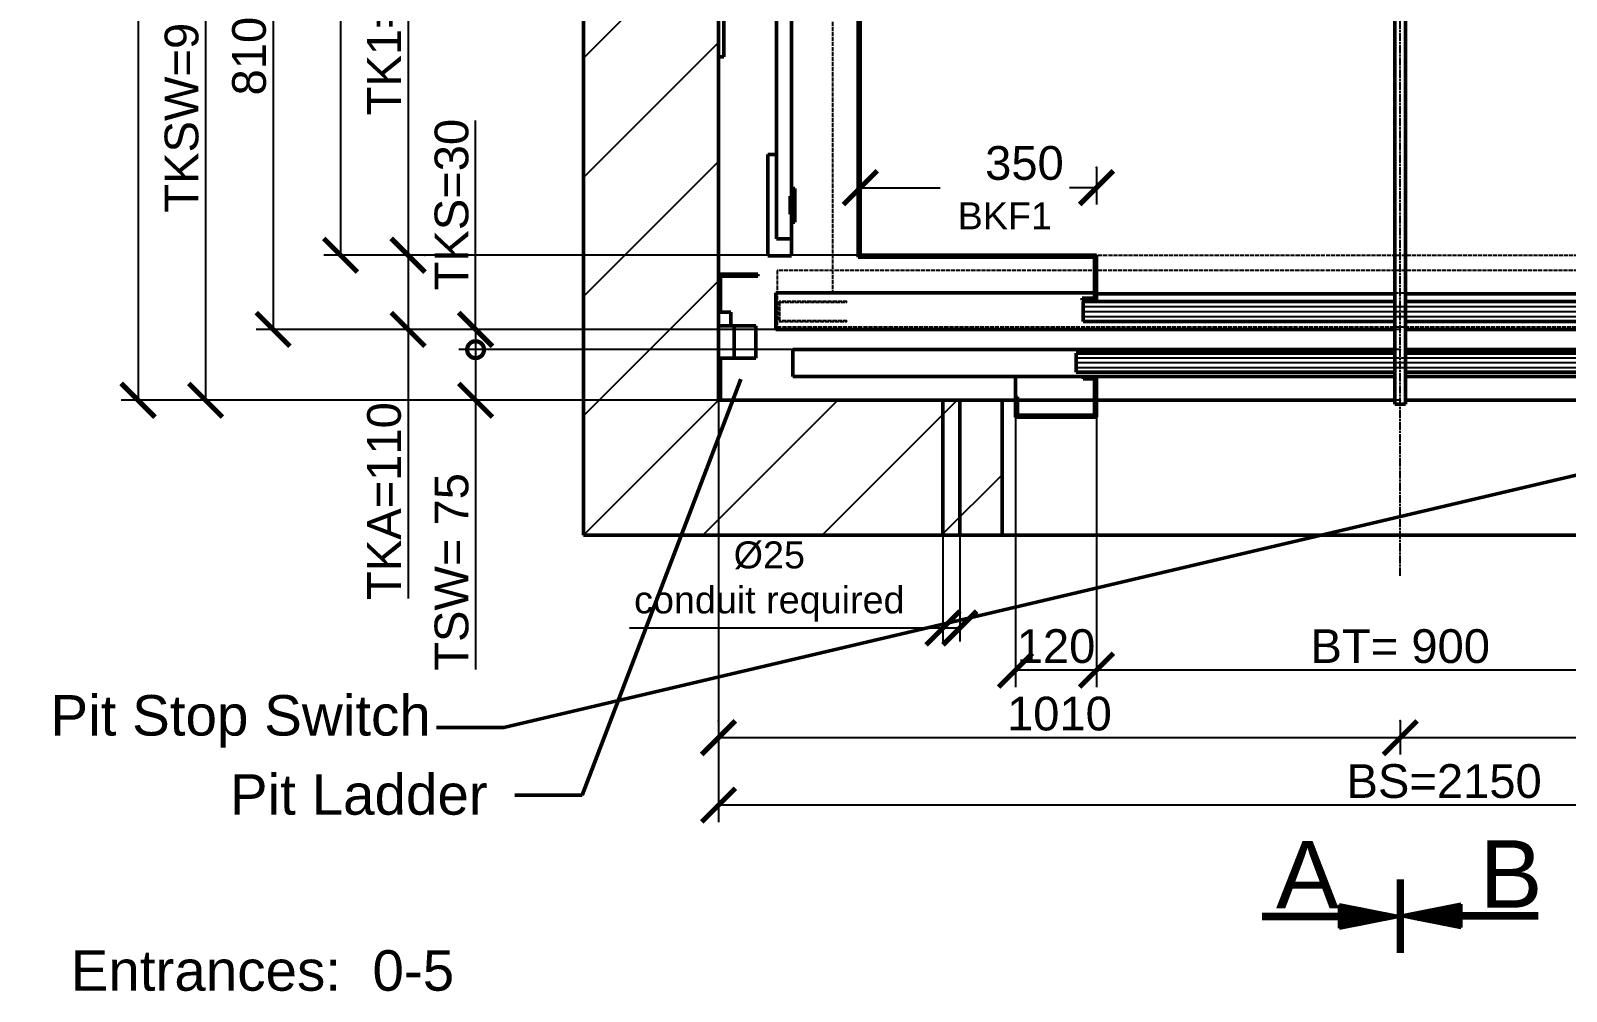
# Model space of a CAD drawing. Header units: millimetres. Extents: x -9546 to 173314, y -46180 to 27253.
# Drawn here: x 3681 to 5956, y -1 to 1423 of the extents above; entities that cross this region are included whole.
import ezdxf

# ---------------------------------------------------------------- set-up
doc = ezdxf.new("R2010")
doc.units = ezdxf.units.MM
doc.linetypes.add('AM_ISO02W050', pattern=[7.5, 6, -1.5])
doc.linetypes.add('AM_ISO08W050', pattern=[18, 12, -1.5, 3, -1.5])
for name, color, linetype, lineweight in [('AM_0', 7, 'Continuous', 50), ('AM_5', 3, 'Continuous', 25), ('AM_8', 1, 'Continuous', 25), ('LDBuffer-AM_0', 7, 'Continuous', 50), ('LDCar-AM_0', 7, 'Continuous', 50), ('LDCar-AM_3', 6, 'AM_ISO02W050', 25), ('LDCar-AM_8', 1, 'Continuous', 25), ('LDCarFrame-AM_3', 6, 'AM_ISO02W050', 25), ('LDElectricalComponents-AM_0', 7, 'Continuous', 50), ('LDShaft-AM_0', 7, 'Continuous', 50), ('LDShaft-AM_5', 3, 'Continuous', 25), ('LDShaft-AM_7', 4, 'AM_ISO08W050', 25)]:
    doc.layers.add(name, color=color, linetype=linetype, lineweight=lineweight)
doc.styles.add('LD', font='ARIALUNI.ttf')
doc.styles.get("Standard").update_dxf_attribs({"font": 'ARIALUNI.ttf'})
doc.dimstyles.new('LIFT', dxfattribs={"dimtxt": 2.5, "dimasz": 2.5, "dimexe": 1.25, "dimexo": 0, "dimgap": 0.5, "dimtad": 1, "dimdec": 0, "dimzin": 1, "dimdsep": 46, "dimtxsty": 'LD', "dimblk": 'ARCHTICK', "dimcen": 0, "dimdle": 1, "dimclrd": 3, "dimclre": 3, "dimclrt": 4, "dimadec": 0, "dimazin": 0, "dimtp": 0.1, "dimtm": 0.1, "dimtfac": 0.71, "dimtdec": 0, "dimtix": 1, "dimtmove": 0, "dimatfit": 3, "dimfxl": 1, "dimtolj": 1, "dimarcsym": 0})
doc.dimstyles.new('LIFT$0', dxfattribs={"dimtxt": 2.5, "dimasz": 2.5, "dimexe": 1.25, "dimexo": 0, "dimgap": 0.5, "dimtad": 1, "dimdec": 0, "dimzin": 1, "dimdsep": 46, "dimtxsty": 'LD', "dimblk1": 'ARCHTICK', "dimblk2": 'ARCHTICK', "dimsah": 1, "dimcen": 0, "dimdle": 1, "dimclrd": 3, "dimclre": 3, "dimclrt": 4, "dimadec": 0, "dimazin": 0, "dimtp": 0.1, "dimtm": 0.1, "dimtfac": 0.71, "dimtdec": 0, "dimtix": 1, "dimtmove": 0, "dimatfit": 3, "dimfxl": 1, "dimtolj": 1, "dimarcsym": 0})

# ---------------------------------------------------------------- blocks, each defined once
blk = doc.blocks.new('LD_20260309153702_00000037')
at = {"layer": 'AM_8'}
for p, q in [((-200, 507.1), (0, 707.1)), ((-200, 330.3), (0, 530.3)), ((-200, 153.6), (0, 353.6)), ((-200, -23.2), (0, 176.8)), ((-200, -200), (0, 0)), ((-23.2, -200), (176.8, 0)), ((153.6, -200), (353.6, 0)), ((330.3, -200), (420, -110.3))]:
    blk.add_line(p, q, dxfattribs=at)
blk = doc.blocks.new('LD_20260309153702_00000038')
at = {"layer": 'LDShaft-AM_0'}
for p, q in [((-200, 1900), (-200, -200)), ((0, 0), (0, 1700)), ((0, 509), (0, 187)), ((420, 0), (0, 0)), ((3, 0), (440, 0)), ((420, -200), (420, 0)), ((-200, -200), (0, -200)), ((0, -200), (420, -200))]:
    blk.add_line(p, q, dxfattribs=at)
blk = doc.blocks.new('LD_20260309153702_0000003B')
at = {"layer": 'LDShaft-AM_0'}
for p, q in [((420, 0), (420, -80)), ((440, 0), (420, 0)), ((557, 0), (443, 0)), ((1002, 0), (560, 0)), ((1460, 0), (1018, 0)), ((1577, 0), (1463, 0)), ((1600, 0), (1580, 0)), ((1600, -80), (1600, 0)), ((420, -80), (420, -200)), ((1600, -200), (1600, -80)), ((420, -200), (1600, -200))]:
    blk.add_line(p, q, dxfattribs=at)
blk = doc.blocks.new('LD_20260309153702_0000003C')
at = {"layer": 'LDCar-AM_0'}
for p, q in [((-8, 100), (-900, 100)), ((-900, 100), (-900, 60)), ((-8, 95), (-479.95, 95)), ((-479.95, 95), (-479.95, 66.5)), ((900, 100), (8, 100)), ((479.95, 95), (8, 95)), ((479.95, 66.5), (479.95, 95)), ((900, 60), (900, 100)), ((-900, 60), (-8, 60)), ((-570, 60), (-570, 30)), ((-470, 60), (-570, 60)), ((-479.95, 66.5), (-8, 66.5)), ((-450, 60), (-470, 60)), ((-470, 60), (-470, 57)), ((-470, 57), (-453, 57)), ((-453, 57), (-453, 3)), ((-450, 0), (-450, 60)), ((-8, 60), (-450, 60)), ((8, 66.5), (479.95, 66.5)), ((8, 60), (900, 60)), ((450, 60), (8, 60)), ((450, 60), (450, 0)), ((470, 60), (450, 60)), ((453, 3), (453, 57)), ((453, 57), (470, 57)), ((470, 57), (470, 60)), ((567, 60), (470, 60)), ((567, 60), (567, 30)), ((570, 60), (567, 60)), ((570, 30), (570, 60)), ((-567, 30), (-570, 30)), ((-570, 30), (-570, 0)), ((-567, 3), (-567, 30)), ((570, 30), (567, 30)), ((567, 30), (567, 3)), ((570, 0), (570, 30)), ((-570, 0), (-450, 0)), ((-453, 3), (-567, 3)), ((450, 0), (570, 0)), ((567, 3), (453, 3))]:
    blk.add_line(p, q, dxfattribs=at)
at = {"layer": 'LDCar-AM_8'}
for p, q in [((-480, 87.875), (-1, 87.875)), ((-480, 80.75), (-1, 80.75)), ((-480, 73.625), (-1, 73.625)), ((1, 87.875), (480, 87.875)), ((1, 80.75), (480, 80.75)), ((1, 73.625), (480, 73.625))]:
    blk.add_line(p, q, dxfattribs=at)
blk = doc.blocks.new('LD_20260309153702_0000003E')
at = {"layer": 'AM_0'}
for p, q in [((-22, -115), (-22, -676)), ((0, -612.75), (0, -115)), ((-22, -551), (-35, -551)), ((-35, -551), (-35, -701)), ((0, -612.75), (-2, -612.75)), ((-2, -612.75), (-2, -639.25)), ((0, -601), (0, -621)), ((5, -601), (0, -601)), ((0, -639.25), (0, -612.75)), ((5, -621), (5, -601)), ((0, -621), (0, -631)), ((5, -621), (0, -621)), ((0, -631), (0, -651)), ((0, -631), (5, -631)), ((5, -631), (5, -621)), ((5, -651), (5, -631)), ((-2, -639.25), (0, -639.25)), ((0, -676), (0, -639.25)), ((0, -651), (5, -651)), ((-22, -676), (0, -676)), ((0, -701), (0, -676)), ((-35, -701), (0, -701))]:
    blk.add_line(p, q, dxfattribs=at)
blk = doc.blocks.new('LD_20260309153702_00000040')
at = {"layer": 'LDBuffer-AM_0'}
for p, q in [((-58, 90.5), (-58, 34)), ((0, 90.5), (-58, 90.5)), ((-55, 34), (-55, 87.5)), ((-55, 87.5), (0, 87.5)), ((0, 87.5), (0, 90.5)), ((-40, 34), (-58, 34)), ((-40, 14), (-40, 34)), ((-35, 14), (-58, 14)), ((-58, 14), (-40, 14)), ((-35, -34), (-35, 14)), ((-3, 14), (-35, 14)), ((-35, 14), (-35, -34)), ((-3, -34), (-3, 14)), ((-58, -34), (-35, -34)), ((-58, -34), (-58, -96.5)), ((-55, -96.5), (-55, -34)), ((-35, -34), (-3, -34))]:
    blk.add_line(p, q, dxfattribs=at)
blk = doc.blocks.new('LD_20260309153702_00000044')
at = {"layer": 'LDCar-AM_0'}
for p, q in [((-803, 703), (-803, 394)), ((803, 703), (-803, 703)), ((-800, 394), (-800, 700)), ((-800, 700), (800, 700)), ((800, 700), (800, -700)), ((803, -703), (803, 703)), ((-803, 378), (-803, -703)), ((-800, -703), (-800, 378)), ((-803, -703), (-800, -703)), ((-450, -700), (-800, -700)), ((-800, -700), (-800, -703)), ((-800, -703), (-453, -703)), ((-453, -703), (-453, -763.5)), ((-450, -766.5), (-450, -700)), ((450, -700), (450, -766.5)), ((800, -700), (450, -700)), ((453, -763.5), (453, -703)), ((453, -703), (803, -703)), ((-453, -763.5), (-471.5, -763.5)), ((-471.5, -763.5), (-471.5, -766.5)), ((-471.5, -766.5), (-450, -766.5)), ((-450, -757.5), (-8, -757.5)), ((8, -757.5), (450, -757.5)), ((450, -766.5), (471.5, -766.5)), ((471.5, -763.5), (453, -763.5)), ((471.5, -766.5), (471.5, -763.5))]:
    blk.add_line(p, q, dxfattribs=at)
blk = doc.blocks.new('LD_20260309153702_00000058')
at = {"layer": 'LDCarFrame-AM_3'}
for p, q in [((-841, 741), (-841, -756)), ((841, 741), (-841, 741)), ((-841, 741), (-841, -756)), ((841, 741), (-841, 741)), ((-841, 741), (-841, -756)), ((841, 741), (-841, 741)), ((-841, 741), (-841, -756)), ((841, 741), (-841, 741)), ((841, -756), (841, 741)), ((841, -756), (841, 741)), ((841, -756), (841, 741)), ((841, -756), (841, 741)), ((-800, 700), (-800, -700)), ((800, 700), (-800, 700)), ((800, -700), (800, 700)), ((-800, -700), (800, -700)), ((-841, -756), (841, -756)), ((-841, -756), (841, -756)), ((-841, -756), (841, -756)), ((-841, -756), (841, -756))]:
    blk.add_line(p, q, dxfattribs=at)
blk = doc.blocks.new('LD_20260309153702_0000005A')
at = {"layer": 'LDCar-AM_0'}
for p, q in [((-453, 54), (-925, 54)), ((-925, 54), (-925, 0)), ((925, 54), (453, 54)), ((925, 0), (925, 54)), ((-8, 41.5), (-469.95, 41.5)), ((-469.95, 41.5), (-469.95, 11.5)), ((469.95, 41.5), (8, 41.5)), ((469.95, 11.5), (469.95, 41.5)), ((-925, 0), (-8, 0)), ((-469.95, 11.5), (-8, 11.5)), ((8, 11.5), (469.95, 11.5)), ((8, 0), (925, 0))]:
    blk.add_line(p, q, dxfattribs=at)
at = {"layer": 'LDCar-AM_3'}
for p, q in [((-820, 41.5), (-920, 41.5)), ((-920, 41.5), (-920, 11.5)), ((-919, 40.5), (-820, 40.5)), ((-919, 12.5), (-919, 40.5)), ((-820, 40.5), (-820, 41.5)), ((920, 41.5), (820, 41.5)), ((820, 41.5), (820, 40.5)), ((820, 40.5), (919, 40.5)), ((919, 40.5), (919, 12.5)), ((920, 11.5), (920, 41.5)), ((-920, 11.5), (-820, 11.5)), ((-820, 12.5), (-919, 12.5)), ((-820, 11.5), (-820, 12.5)), ((919, 12.5), (820, 12.5)), ((820, 12.5), (820, 11.5)), ((820, 11.5), (920, 11.5))]:
    blk.add_line(p, q, dxfattribs=at)
at = {"layer": 'LDCar-AM_8'}
for p, q in [((-470, 34), (-1, 34)), ((-470, 26.5), (-1, 26.5)), ((1, 34), (470, 34)), ((1, 26.5), (470, 26.5)), ((-470, 19), (-1, 19)), ((1, 19), (470, 19))]:
    blk.add_line(p, q, dxfattribs=at)
blk = doc.blocks.new('LD_20260309153702_0000005B')
at = {"layer": 'LDCar-AM_3'}
for p, q in [((923, 87.4), (-923, 87.4)), ((-923, 87.4), (-923, 4)), ((923, 4), (923, 87.4)), ((-923, 4), (923, 4))]:
    blk.add_line(p, q, dxfattribs=at)
blk = doc.blocks.new('LD_20260309153702_00000062')
at = {"layer": 'LDShaft-AM_7'}
blk.add_line((0, -1175), (0, 1045), dxfattribs=at)
blk = doc.blocks.new('LD_20260309153702_00000064')
at = {"layer": 'LDElectricalComponents-AM_0'}
for p, q in [((8, 400), (0, 400)), ((0, 400), (0, 384)), ((1018, 400), (8, 400)), ((8, 400), (8, 384)), ((8, 384), (8, 400)), ((1018, 384), (1018, 400)), ((0, 384), (0, -400)), ((0, 384), (8, 384)), ((8, -400), (8, 384)), ((8, 384), (1018, 384)), ((1002, 384), (1002, -915)), ((1018, 384), (1002, 384)), ((1018, -915), (1018, 384)), ((0, -400), (8, -400)), ((1002, -915), (1018, -915))]:
    blk.add_line(p, q, dxfattribs=at)
blk = doc.blocks.new('_ArchTick')
at = {"color": 0, "linetype": 'ByBlock', "const_width": 0.15}
blk.add_lwpolyline([(-0.5, -0.5), (0.5, 0.5)], dxfattribs=at)
blk = doc.blocks.new('*D314')
at = {"layer": 'LDShaft-AM_5', "color": 3, "transparency": 16777216}
for p, q in [((4265, 1090), (4215, 1090)), ((4240, 1090), (4240, 980)), ((5710, 980), (4215, 980)), ((4240, 980), (4240, 581.2))]:
    blk.add_line(p, q, dxfattribs=at)
for p in [(4264.8, 1090), (5709.8, 980)]:
    blk.add_point(p, dxfattribs=at)
at = {"layer": 'LDShaft-AM_5', "color": 3, "transparency": 16777216, "xscale": 50, "yscale": 50, "zscale": 50, "rotation": 90}
blk.add_blockref('_ArchTick', (4240, 980), dxfattribs=at)
at = {"layer": 'LDShaft-AM_5', "color": 4, "transparency": 16777216, "insert": (4230, 725.6), "char_height": 50, "attachment_point": 8, "rotation": 90, "style": 'LD'}
blk.add_mtext('TKA=110', dxfattribs=at)
blk = doc.blocks.new('_NONE')
blk = doc.blocks.new('*D315')
at = {"layer": 'AM_5', "color": 3, "transparency": 16777216}
for p, q in [((5710, 1790), (4215, 1790)), ((4240, 1790), (4240, 1090)), ((4910, 1090), (4215, 1090))]:
    blk.add_line(p, q, dxfattribs=at)
for p in [(5709.8, 1790), (4909.8, 1090)]:
    blk.add_point(p, dxfattribs=at)
at = {"layer": 'AM_5', "color": 3, "transparency": 16777216, "xscale": 50, "yscale": 50, "zscale": 50}
for p, rotation in [((4240, 1790), 90), ((4240, 1090), 270)]:
    blk.add_blockref('_ArchTick', p, dxfattribs=dict(at, rotation=rotation))
at = {"layer": 'AM_5', "color": 4, "transparency": 16777216, "insert": (4230, 1440), "char_height": 50, "attachment_point": 8, "rotation": 90, "style": 'LD'}
blk.add_mtext('TK1=700', dxfattribs=at)
blk = doc.blocks.new('*D316')
at = {"layer": 'LDShaft-AM_5', "color": 3, "transparency": 16777216}
for p, q in [((4065, 1790), (4015, 1790)), ((4040, 1790), (4040, 980)), ((5710, 980), (4015, 980))]:
    blk.add_line(p, q, dxfattribs=at)
for p in [(4064.8, 1790), (5709.8, 980)]:
    blk.add_point(p, dxfattribs=at)
at = {"layer": 'LDShaft-AM_5', "color": 3, "transparency": 16777216, "xscale": 50, "yscale": 50, "zscale": 50}
for p, rotation in [((4040, 1790), 90), ((4040, 980), 270)]:
    blk.add_blockref('_ArchTick', p, dxfattribs=dict(at, rotation=rotation))
at = {"layer": 'LDShaft-AM_5', "color": 4, "transparency": 16777216, "insert": (4030, 1385), "char_height": 50, "attachment_point": 8, "rotation": 90, "style": 'LD'}
blk.add_mtext('810', dxfattribs=at)
blk = doc.blocks.new('_DotSmall')
at = {"color": 0, "linetype": 'ByBlock', "const_width": 0.5}
blk.add_lwpolyline([(-0.0625, 0, 1), (0.0625, 0, 1)], format="xyb", close=True, dxfattribs=at)
blk = doc.blocks.new('*D317')
at = {"layer": 'LDShaft-AM_5', "color": 3, "transparency": 16777216}
for p, q in [((4340, 980), (4340, 1289.8)), ((5710, 980), (4315, 980)), ((4340, 980), (4340, 950)), ((5710, 950), (4315, 950))]:
    blk.add_line(p, q, dxfattribs=at)
for p in [(5709.8, 980), (5709.8, 950)]:
    blk.add_point(p, dxfattribs=at)
at = {"layer": 'LDShaft-AM_5', "color": 3, "transparency": 16777216, "xscale": 50, "yscale": 50, "zscale": 50}
for name, p, rotation in [('_ArchTick', (4340, 980), 270), ('_DotSmall', (4340, 950), 90)]:
    blk.add_blockref(name, p, dxfattribs=dict(at, rotation=rotation))
at = {"layer": 'LDShaft-AM_5', "color": 4, "transparency": 16777216, "insert": (4330, 1164.9), "char_height": 50, "attachment_point": 8, "rotation": 90, "style": 'LD'}
blk.add_mtext('TKS=30', dxfattribs=at)
blk = doc.blocks.new('*D324')
at = {"layer": 'LDShaft-AM_5', "color": 3, "transparency": 16777216}
for p, q in [((4910, 2490), (4115, 2490)), ((4140, 2490), (4140, 1090)), ((4910, 1090), (4115, 1090))]:
    blk.add_line(p, q, dxfattribs=at)
for p in [(4909.8, 2490), (4909.8, 1090)]:
    blk.add_point(p, dxfattribs=at)
at = {"layer": 'LDShaft-AM_5', "color": 3, "transparency": 16777216, "xscale": 50, "yscale": 50, "zscale": 50}
for p, rotation in [((4140, 2490), 90), ((4140, 1090), 270)]:
    blk.add_blockref('_ArchTick', p, dxfattribs=dict(at, rotation=rotation))
at = {"layer": 'LDShaft-AM_5', "color": 4, "transparency": 16777216, "insert": (4130, 1790), "char_height": 50, "attachment_point": 8, "rotation": 90, "style": 'LD'}
blk.add_mtext('TK= 1400', dxfattribs=at)
blk = doc.blocks.new('*D325')
at = {"layer": 'LDShaft-AM_5', "color": 3, "transparency": 16777216}
for p, q in [((4700, 400), (4700, 350)), ((5710, 400), (5710, 350)), ((5710, 375), (4700, 375))]:
    blk.add_line(p, q, dxfattribs=at)
for p in [(4700, 399.8), (5710, 399.8)]:
    blk.add_point(p, dxfattribs=at)
at = {"layer": 'LDShaft-AM_5', "color": 3, "transparency": 16777216, "xscale": 50, "yscale": 50, "zscale": 50, "rotation": 180}
blk.add_blockref('_ArchTick', (4700, 375), dxfattribs=at)
at = {"layer": 'LDShaft-AM_5', "color": 3, "transparency": 16777216, "xscale": 50, "yscale": 50, "zscale": 50}
blk.add_blockref('_ArchTick', (5710, 375), dxfattribs=at)
at = {"layer": 'LDShaft-AM_5', "color": 4, "transparency": 16777216, "insert": (5205, 385), "char_height": 50, "attachment_point": 8, "style": 'LD'}
blk.add_mtext('1010', dxfattribs=at)
blk = doc.blocks.new('*D326')
at = {"layer": 'AM_5', "color": 3, "transparency": 16777216}
for p, q in [((5710, 400), (5710, 350)), ((6850, 400), (6850, 350)), ((6850, 375), (5710, 375))]:
    blk.add_line(p, q, dxfattribs=at)
for p in [(5710, 399.8), (6850, 399.8)]:
    blk.add_point(p, dxfattribs=at)
at = {"layer": 'AM_5', "color": 3, "transparency": 16777216, "xscale": 50, "yscale": 50, "zscale": 50, "rotation": 180}
blk.add_blockref('_ArchTick', (5710, 375), dxfattribs=at)
at = {"layer": 'AM_5', "color": 3, "transparency": 16777216, "xscale": 50, "yscale": 50, "zscale": 50}
blk.add_blockref('_ArchTick', (6850, 375), dxfattribs=at)
at = {"layer": 'AM_5', "color": 4, "transparency": 16777216, "insert": (6280, 385), "char_height": 50, "attachment_point": 8, "style": 'LD'}
blk.add_mtext('1140', dxfattribs=at)
blk = doc.blocks.new('*D327')
at = {"layer": 'LDShaft-AM_5', "color": 3, "transparency": 16777216}
for p, q in [((5140, 850), (5140, 450)), ((5260, 850), (5260, 450)), ((5260, 475), (5140, 475))]:
    blk.add_line(p, q, dxfattribs=at)
for p in [(5140, 849.8), (5260, 849.8)]:
    blk.add_point(p, dxfattribs=at)
at = {"layer": 'LDShaft-AM_5', "color": 3, "transparency": 16777216, "xscale": 50, "yscale": 50, "zscale": 50}
blk.add_blockref('_ArchTick', (5140, 475), dxfattribs=at)
at = {"layer": 'LDShaft-AM_5', "color": 4, "transparency": 16777216, "insert": (5200, 485), "char_height": 50, "attachment_point": 8, "style": 'LD'}
blk.add_mtext('120', dxfattribs=at)
blk = doc.blocks.new('*D328')
at = {"layer": 'LDShaft-AM_5', "color": 3, "transparency": 16777216}
for p, q in [((5260, 850), (5260, 450)), ((6160, 850), (6160, 450)), ((6160, 475), (5260, 475))]:
    blk.add_line(p, q, dxfattribs=at)
for p in [(5260, 849.8), (6160, 849.8)]:
    blk.add_point(p, dxfattribs=at)
at = {"layer": 'LDShaft-AM_5', "color": 3, "transparency": 16777216, "xscale": 50, "yscale": 50, "zscale": 50, "rotation": 180}
blk.add_blockref('_ArchTick', (5260, 475), dxfattribs=at)
at = {"layer": 'LDShaft-AM_5', "color": 3, "transparency": 16777216, "xscale": 50, "yscale": 50, "zscale": 50}
blk.add_blockref('_ArchTick', (6160, 475), dxfattribs=at)
at = {"layer": 'LDShaft-AM_5', "color": 4, "transparency": 16777216, "insert": (5710, 485), "char_height": 50, "attachment_point": 8, "style": 'LD'}
blk.add_mtext('BT= 900', dxfattribs=at)
blk = doc.blocks.new('*D329')
at = {"layer": 'LDShaft-AM_5', "color": 3, "transparency": 16777216}
for p, q in [((5710, 950), (4315, 950)), ((4340, 950), (4340, 875)), ((5710, 875), (4315, 875)), ((4340, 875), (4340, 476.2))]:
    blk.add_line(p, q, dxfattribs=at)
for p in [(5709.8, 950), (5709.8, 875)]:
    blk.add_point(p, dxfattribs=at)
at = {"layer": 'LDShaft-AM_5', "color": 3, "transparency": 16777216, "xscale": 50, "yscale": 50, "zscale": 50}
for name, p, rotation in [('_DotSmall', (4340, 950), 270), ('_ArchTick', (4340, 875), 90)]:
    blk.add_blockref(name, p, dxfattribs=dict(at, rotation=rotation))
at = {"layer": 'LDShaft-AM_5', "color": 4, "transparency": 16777216, "insert": (4330, 620.6), "char_height": 50, "attachment_point": 8, "rotation": 90, "style": 'LD'}
blk.add_mtext('TSW= 75', dxfattribs=at)
blk = doc.blocks.new('*D333')
at = {"layer": 'LDShaft-AM_5', "color": 3, "transparency": 16777216}
for p, q in [((4910, 1220), (4910, 1165)), ((5260, 1220), (5260, 1165)), ((4910, 1190), (5028.3, 1190)), ((5260, 1190), (5220, 1190))]:
    blk.add_line(p, q, dxfattribs=at)
for p in [(4910, 1219.8), (5260, 1219.8)]:
    blk.add_point(p, dxfattribs=at)
at = {"layer": 'LDShaft-AM_5', "color": 3, "transparency": 16777216, "xscale": 50, "yscale": 50, "zscale": 50, "rotation": 180}
blk.add_blockref('_ArchTick', (4910, 1190), dxfattribs=at)
at = {"layer": 'LDShaft-AM_5', "color": 3, "transparency": 16777216, "xscale": 50, "yscale": 50, "zscale": 50}
blk.add_blockref('_ArchTick', (5260, 1190), dxfattribs=at)
at = {"layer": 'LDShaft-AM_5', "color": 4, "transparency": 16777216, "insert": (5124.1, 1190), "char_height": 50, "attachment_point": 5, "style": 'LD'}
blk.add_mtext('   350\\P\\H0.8x;\\SBKF1', dxfattribs=at)
blk = doc.blocks.new('*D337')
at = {"layer": 'LDShaft-AM_5', "color": 3, "transparency": 16777216}
for p, q in [((3965, 1790), (3915, 1790)), ((3940, 1790), (3940, 875)), ((5710, 875), (3915, 875))]:
    blk.add_line(p, q, dxfattribs=at)
for p in [(3964.8, 1790), (5709.8, 875)]:
    blk.add_point(p, dxfattribs=at)
at = {"layer": 'LDShaft-AM_5', "color": 3, "transparency": 16777216, "xscale": 50, "yscale": 50, "zscale": 50}
for p, rotation in [((3940, 1790), 90), ((3940, 875), 270)]:
    blk.add_blockref('_ArchTick', p, dxfattribs=dict(at, rotation=rotation))
at = {"layer": 'LDShaft-AM_5', "color": 4, "transparency": 16777216, "insert": (3930, 1332.5), "char_height": 50, "attachment_point": 8, "rotation": 90, "style": 'LD'}
blk.add_mtext('TKSW=915', dxfattribs=at)
blk = doc.blocks.new('*D341')
at = {"layer": 'LDShaft-AM_5', "color": 3, "transparency": 16777216}
for p, q in [((4700, 2575), (3815, 2575)), ((3840, 2575), (3840, 875)), ((4700, 875), (3815, 875))]:
    blk.add_line(p, q, dxfattribs=at)
for p in [(4699.8, 2575), (4699.8, 875)]:
    blk.add_point(p, dxfattribs=at)
at = {"layer": 'LDShaft-AM_5', "color": 3, "transparency": 16777216, "xscale": 50, "yscale": 50, "zscale": 50}
for p, rotation in [((3840, 2575), 90), ((3840, 875), 270)]:
    blk.add_blockref('_ArchTick', p, dxfattribs=dict(at, rotation=rotation))
at = {"layer": 'LDShaft-AM_5', "color": 4, "transparency": 16777216, "insert": (3830, 1725), "char_height": 50, "attachment_point": 8, "rotation": 90, "style": 'LD'}
blk.add_mtext('TS= 1700', dxfattribs=at)
blk = doc.blocks.new('*D347')
at = {"layer": 'LDShaft-AM_5', "color": 3, "transparency": 16777216}
for p, q in [((4700, 875), (4700, 250)), ((6850, 875), (6850, 250)), ((6850, 275), (4700, 275))]:
    blk.add_line(p, q, dxfattribs=at)
for p in [(4700, 874.8), (6850, 874.8)]:
    blk.add_point(p, dxfattribs=at)
at = {"layer": 'LDShaft-AM_5', "color": 3, "transparency": 16777216, "xscale": 50, "yscale": 50, "zscale": 50, "rotation": 180}
blk.add_blockref('_ArchTick', (4700, 275), dxfattribs=at)
at = {"layer": 'LDShaft-AM_5', "color": 3, "transparency": 16777216, "xscale": 50, "yscale": 50, "zscale": 50}
blk.add_blockref('_ArchTick', (6850, 275), dxfattribs=at)
at = {"layer": 'LDShaft-AM_5', "color": 4, "transparency": 16777216, "insert": (5775, 285), "char_height": 50, "attachment_point": 8, "style": 'LD'}
blk.add_mtext('BS=2150', dxfattribs=at)
blk = doc.blocks.new('LD_20260309153702_0000007D')
at = {"layer": 'LDShaft-AM_0'}
for p, q in [((33, 31.1), (-202, -585)), ((-202, -585), (-302, -585))]:
    blk.add_line(p, q, dxfattribs=at)
blk.add_solid([(58, 96.5), (43.9, 26.9), (22.1, 35.3), (58, 96.5)], dxfattribs=at)
at = {"layer": 'LDShaft-AM_0', "insert": (-342, -615), "char_height": 60, "attachment_point": 9, "style": 'LD'}
blk.add_mtext('\\fArial Unicode MS|b0|i0;\\l\\C256;Pit Ladder', dxfattribs=at)
blk = doc.blocks.new('DWG_CMC_ARROW_A_RIGHT')
for p, q in [((-0.14, -2.69), (-0.14, 2.69)), ((-0.09, -2.69), (-0.09, 2.69)), ((-0.05, -2.69), (-0.05, 2.69)), ((0, -2.69), (0, 2.69)), ((0.05, -2.69), (0.05, 2.69)), ((0.09, -2.69), (0.09, 2.69)), ((0.14, -2.69), (0.14, 2.69)), ((-10.22, 0.14), (-0.84, 0.14)), ((-10.22, 0.09), (-0.61, 0.09)), ((-10.22, 0.05), (-0.37, 0.05)), ((-10.22, 0), (-0.14, 0)), ((-4.49, 0.87), (-0.14, 0)), ((-4.49, 0.87), (-4.49, 0)), ((-4.49, 0.84), (-4.35, 0.84)), ((-4.49, 0.79), (-4.12, 0.79)), ((-4.49, 0.74), (-3.88, 0.74)), ((-4.49, 0.7), (-3.65, 0.7)), ((-4.49, 0.65), (-3.41, 0.65)), ((-4.49, 0.6), (-3.18, 0.6)), ((-4.49, 0.56), (-2.95, 0.56)), ((-4.49, 0.51), (-2.71, 0.51)), ((-4.49, 0.46), (-2.48, 0.46)), ((-4.49, 0.42), (-2.24, 0.42)), ((-4.49, 0.37), (-2.01, 0.37)), ((-4.49, 0.33), (-1.78, 0.33)), ((-4.49, 0.28), (-1.54, 0.28)), ((-4.49, 0.23), (-1.31, 0.23)), ((-4.49, 0.19), (-1.08, 0.19)), ((-4.49, 0), (-4.49, -0.87)), ((-4.49, -0.87), (-0.14, 0)), ((-10.22, -0.05), (-0.37, -0.05)), ((-10.22, -0.09), (-0.61, -0.09)), ((-10.22, -0.14), (-0.84, -0.14)), ((-4.49, -0.19), (-1.08, -0.19)), ((-4.49, -0.23), (-1.31, -0.23)), ((-4.49, -0.28), (-1.54, -0.28)), ((-4.49, -0.33), (-1.78, -0.33)), ((-4.49, -0.37), (-2.01, -0.37)), ((-4.49, -0.42), (-2.24, -0.42)), ((-4.49, -0.46), (-2.48, -0.46)), ((-4.49, -0.51), (-2.71, -0.51)), ((-4.49, -0.56), (-2.95, -0.56)), ((-4.49, -0.6), (-3.18, -0.6)), ((-4.49, -0.65), (-3.41, -0.65)), ((-4.49, -0.7), (-3.65, -0.7)), ((-4.49, -0.74), (-3.88, -0.74)), ((-4.49, -0.79), (-4.12, -0.79)), ((-4.49, -0.84), (-4.35, -0.84))]:
    blk.add_line(p, q)
blk.add_text('A', height=5).set_placement((-9.21, 0.6))
blk = doc.blocks.new('LD_20260309153702_0000007E')
at = {"layer": 'LDShaft-AM_0'}
for p, q in [((2081.9, 80.4), (-318, -485)), ((-318, -485), (-418, -485))]:
    blk.add_line(p, q, dxfattribs=at)
at = {"layer": 'LDShaft-AM_0', "insert": (-990, -515), "char_height": 60, "attachment_point": 7, "style": 'LD'}
blk.add_mtext('\\fArial Unicode MS|b0|i0;\\l\\C256;Pit Stop Switch', dxfattribs=at)
blk = doc.blocks.new('DWG_CMC_ARROW_B_LEFT')
for p, q in [((-0.14, -2.65), (-0.14, 2.74)), ((-0.09, -2.65), (-0.09, 2.74)), ((-0.05, -2.65), (-0.05, 2.74)), ((0, -2.65), (0, 2.74)), ((0.05, -2.65), (0.05, 2.74)), ((0.09, -2.65), (0.09, 2.74)), ((0.14, -2.65), (0.14, 2.74)), ((4.49, 0.91), (0.14, 0.05)), ((4.49, -0.82), (0.14, 0.05)), ((10.22, 0.05), (0.14, 0.05)), ((10.22, 0.09), (0.37, 0.09)), ((10.22, 0), (0.37, 0)), ((10.22, 0.14), (0.61, 0.14)), ((10.22, 0.19), (0.84, 0.19)), ((4.49, 0.23), (1.07, 0.23)), ((4.49, 0.28), (1.31, 0.28)), ((4.49, 0.33), (1.54, 0.33)), ((4.49, 0.37), (1.78, 0.37)), ((4.49, 0.42), (2.01, 0.42)), ((4.49, 0.46), (2.24, 0.46)), ((4.49, 0.51), (2.48, 0.51)), ((4.49, 0.56), (2.71, 0.56)), ((4.49, 0.6), (2.95, 0.6)), ((4.49, 0.65), (3.18, 0.65)), ((4.49, 0.7), (3.41, 0.7)), ((4.49, 0.74), (3.65, 0.74)), ((4.49, 0.79), (3.88, 0.79)), ((4.49, 0.84), (4.11, 0.84)), ((4.49, 0.88), (4.35, 0.88)), ((4.49, 0.91), (4.49, 0.05)), ((4.49, 0.05), (4.49, -0.82)), ((10.22, -0.05), (0.61, -0.05)), ((10.22, -0.09), (0.84, -0.09)), ((4.49, -0.14), (1.07, -0.14)), ((4.49, -0.19), (1.31, -0.19)), ((4.49, -0.23), (1.54, -0.23)), ((4.49, -0.28), (1.78, -0.28)), ((4.49, -0.33), (2.01, -0.33)), ((4.49, -0.37), (2.24, -0.37)), ((4.49, -0.42), (2.48, -0.42)), ((4.49, -0.46), (2.71, -0.46)), ((4.49, -0.51), (2.95, -0.51)), ((4.49, -0.56), (3.18, -0.56)), ((4.49, -0.6), (3.41, -0.6)), ((4.49, -0.65), (3.65, -0.65)), ((4.49, -0.7), (3.88, -0.7)), ((4.49, -0.74), (4.11, -0.74)), ((4.49, -0.79), (4.35, -0.79))]:
    blk.add_line(p, q)
blk.add_text('B', height=5).set_placement((5.88, 0.65))
blk = doc.blocks.new('*D2688')
at = {"layer": 'Defpoints', "color": 0, "transparency": 16777216}
for p in [(5032.5, 675), (5057.5, 675), (5057.5, 537.5)]:
    blk.add_point(p, dxfattribs=at)
at = {"layer": 'LDShaft-AM_5', "color": 3, "lineweight": -2, "transparency": 16777216}
for p, q in [((5032.5, 675), (5032.5, 517.5)), ((5057.5, 675), (5057.5, 517.5)), ((5032.5, 537.5), (4567.9, 537.5)), ((5057.5, 537.5), (5012.5, 537.5))]:
    blk.add_line(p, q, dxfattribs=at)
at = {"layer": 'LDShaft-AM_5', "color": 3, "lineweight": -2, "transparency": 16777216, "xscale": 50, "yscale": 50, "zscale": 50, "rotation": 180}
blk.add_blockref('_ArchTick', (5032.5, 537.5), dxfattribs=at)
at = {"layer": 'LDShaft-AM_5', "color": 3, "lineweight": -2, "transparency": 16777216, "xscale": 50, "yscale": 50, "zscale": 50}
blk.add_blockref('_ArchTick', (5057.5, 537.5), dxfattribs=at)
at = {"layer": 'LDShaft-AM_5', "color": 4, "transparency": 16777216, "insert": (4775.2, 606.5), "char_height": 40, "attachment_point": 5, "style": 'LD'}
blk.add_mtext('\\A1;%%C25 \\Pconduit required', dxfattribs=at)

msp = doc.modelspace()

# ---------------------------------------------------------------- linework, layer by layer
at = {"layer": 'AM_0'}
msp.add_lwpolyline([(5032.5, 875), (5057.5, 875), (5057.5, 675), (5032.5, 675)], close=True, dxfattribs=at)

# ---------------------------------------------------------------- block references
for name, p in [('LD_20260309153702_00000062', (5710, 1790)), ('LD_20260309153702_00000037', (4700, 875)), ('LD_20260309153702_00000038', (4700, 875)), ('LD_20260309153702_00000058', (5710, 1790)), ('LD_20260309153702_00000044', (5710, 1790)), ('LD_20260309153702_00000064', (4700, 1784)), ('LD_20260309153702_0000003E', (4808, 1790)), ('LD_20260309153702_00000040', (4758, 971.5)), ('LD_20260309153702_0000005B', (5710, 980)), ('LD_20260309153702_0000005A', (5710, 980)), ('LD_20260309153702_0000007E', (4700, 875)), ('LD_20260309153702_0000007D', (4700, 875)), ('LD_20260309153702_0000003C', (5710, 850)), ('LD_20260309153702_0000003B', (4700, 875))]:
    msp.add_blockref(name, p)
at = {"layer": 'LDShaft-AM_0', "xscale": 20, "yscale": 20, "zscale": 20}
for name in ['DWG_CMC_ARROW_A_RIGHT', 'DWG_CMC_ARROW_B_LEFT']:
    msp.add_blockref(name, (5710, 110), dxfattribs=at)

# ---------------------------------------------------------------- texts
at = {"layer": 'LDShaft-AM_0', "insert": (3740, 60), "char_height": 60, "width": 1200, "attachment_point": 1, "line_spacing_factor": 0.8, "style": 'LD'}
msp.add_mtext('\\fArial Unicode MS|b0|i0;\\l\\C256;Entrances:  0-5', dxfattribs=at)

# ---------------------------------------------------------------- dimensions: what is measured, and where the dimension line sits
at = {"layer": 'AM_5'}
dim = msp.add_linear_dim(base=(4240, 1440), p1=(4910, 1090), p2=(5710, 1790), angle=90, text='TK1=<>', dimstyle='LIFT', override={"dimscale": 20, "dimtxt": 2.5, "dimtix": 1}, dxfattribs=at)
dim.commit()
dim.dimension.update_dxf_attribs({"geometry": '*D315', "text_midpoint": (4240, 1440)})
dim = msp.add_linear_dim(base=(6280, 375), p1=(5710, 400), p2=(6850, 400), dimstyle='LIFT', override={"dimscale": 20, "dimtxt": 2.5, "dimtix": 1}, dxfattribs=at)
dim.commit()
dim.dimension.update_dxf_attribs({"geometry": '*D326', "text_midpoint": (6280, 375)})
at = {"layer": 'LDShaft-AM_5'}
for base, p1, p2, text, override, picture, middle in [((3840, 1725), (4700, 875), (4700, 2575), 'TS= <>', {"dimscale": 20, "dimtxt": 2.5, "dimtix": 1}, '*D341', (3840, 1725)), ((4140, 1790), (4910, 1090), (4910, 2490), 'TK= <>', {"dimscale": 20, "dimtxt": 2.5, "dimtix": 1}, '*D324', (4140, 1790)), ((3940, 1332.5), (5710, 875), (3965, 1790), 'TKSW=<>', {"dimscale": 20, "dimtxt": 2.5, "dimtix": 1}, '*D337', (3940, 1332.5)), ((4340, 965), (5710, 950), (5710, 980), 'TKS=<>', {"dimscale": 20, "dimtxt": 2.5, "dimjust": 2, "dimblk1": 'DOTSMALL', "dimsah": 1, "dimtix": 0}, '*D317', (4340, 965)), ((4240, 1035), (5710, 980), (4265, 1090), 'TKA=<>', {"dimscale": 20, "dimtxt": 2.5, "dimjust": 1, "dimblk2": 'NONE', "dimtix": 0}, '*D314', (4240, 1035)), ((4340, 912.5), (5710, 875), (5710, 950), 'TSW= <>', {"dimscale": 20, "dimtxt": 2.5, "dimjust": 1, "dimblk2": 'DOTSMALL', "dimsah": 1, "dimtix": 0}, '*D329', (4340, 912.5))]:
    dim = msp.add_linear_dim(base=base, p1=p1, p2=p2, angle=90, text=text, dimstyle='LIFT', override=override, dxfattribs=at)
    dim.commit()
    dim.dimension.update_dxf_attribs({"geometry": picture, "text_midpoint": middle})
dim = msp.add_linear_dim(base=(4040, 1385), p1=(5710, 980), p2=(4065, 1790), angle=90, dimstyle='LIFT', override={"dimscale": 20, "dimtxt": 2.5, "dimtix": 1}, dxfattribs=at)
dim.commit()
dim.dimension.update_dxf_attribs({"geometry": '*D316', "text_midpoint": (4040, 1385)})
for base, p1, p2, text, override, picture, middle in [((5085, 1190), (4910, 1220), (5260, 1220), '   <>\\P\\H0.8x;\\SBKF1', {"dimscale": 20, "dimtxt": 2.5, "dimtad": 0, "dimjust": 2, "dimtix": 0}, '*D333', (5085, 1190)), ((5775, 275), (4700, 875), (6850, 875), 'BS=<>', {"dimscale": 20, "dimtxt": 2.5, "dimtix": 1}, '*D347', (5775, 275)), ((5710, 475), (5260, 850), (6160, 850), 'BT= <>', {"dimscale": 20, "dimtxt": 2.5, "dimtix": 1}, '*D328', (5710, 475))]:
    dim = msp.add_linear_dim(base=base, p1=p1, p2=p2, text=text, dimstyle='LIFT', override=override, dxfattribs=at)
    dim.commit()
    dim.dimension.update_dxf_attribs({"geometry": picture, "text_midpoint": middle})
for base, p1, p2, override, picture, middle in [((5200, 475), (5140, 850), (5260, 850), {"dimscale": 20, "dimtxt": 2.5, "dimblk2": 'NONE', "dimtix": 1}, '*D327', (5200, 475)), ((5205, 375), (4700, 400), (5710, 400), {"dimscale": 20, "dimtxt": 2.5, "dimtix": 1}, '*D325', (5205, 375))]:
    dim = msp.add_linear_dim(base=base, p1=p1, p2=p2, dimstyle='LIFT', override=override, dxfattribs=at)
    dim.commit()
    dim.dimension.update_dxf_attribs({"geometry": picture, "text_midpoint": middle})
dim = msp.add_linear_dim(base=(5057.5, 537.5), p1=(5032.5, 675), p2=(5057.5, 675), text='%%C<> \\Pconduit required', dimstyle='LIFT$0', override={"dimscale": 20, "dimtxt": 2, "dimexe": 1, "dimblk": 'ArchTick', "dimsah": 0}, dxfattribs=at)
dim.commit()
dim.dimension.update_dxf_attribs({"geometry": '*D2688', "text_midpoint": (4775.2, 537.5), "dimtype": 160})

doc.saveas('drawing.dxf')
